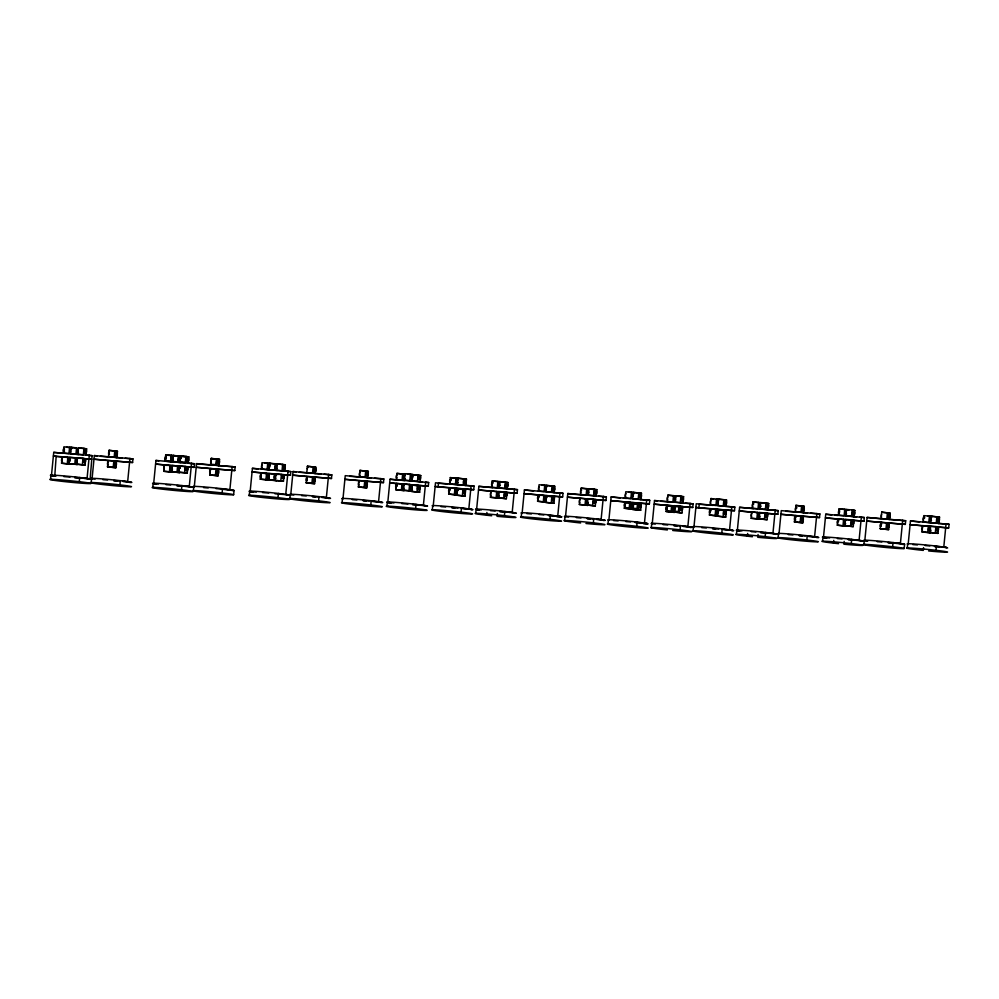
<?xml version="1.0" encoding="UTF-8"?>
<svg xmlns="http://www.w3.org/2000/svg" width="999" height="999" viewBox="0 0 999 999"><rect width="100%" height="100%" fill="white"/><g stroke="black" fill="none" stroke-linecap="round" stroke-linejoin="round"><path stroke-width="1.5" d="M54.758 476.136L56.156 456.481L53.372 456.019L91.771 459.29L90.147 478.921L91.234 479.208M50.512 479.358L51.049 475.162M53.859 476.011L51.449 475.611L53.734 452.372L92.12 455.644L91.771 459.29L85.577 458.803M61.563 463.211L69.93 464.135L61.563 463.211L62.175 456.893L70.542 457.817M67.245 463.673L67.87 457.355M69.593 447.265L68.968 453.583L63.274 453.121L63.899 446.803L72.265 447.727L66.571 447.265M69.106 463.648L69.73 457.33L75.412 457.792L74.8 464.11L77.472 464.572L69.106 463.648L74.8 464.11M75.936 454.133L76.561 447.814L70.867 447.352L70.242 453.671L78.609 454.595M76.673 464.16L77.298 457.829L82.992 458.291L85.664 458.766L85.04 465.084L76.673 464.16L85.04 465.084M78.272 447.927L77.647 454.258L83.342 454.72L83.966 448.401L78.272 447.927L86.638 448.863L86.014 455.182M79.283 481.705L79.695 477.485A20.592 0.724 5.6 0 0 52.335 475.149L50.362 475.324L53.659 475.961M82.368 464.622L82.992 458.291M83.991 478.434L90.147 478.921L87.063 478.421L89.336 455.194M91.134 482.542L91.671 478.346M95.167 479.033L92.07 478.796L94.343 455.556L132.942 458.866L132.58 462.512L113.998 461.038M107.517 466.833L108.142 460.514L113.836 460.976L116.508 461.438L115.896 467.757L107.517 466.833L115.896 467.757M109.091 450.362L108.479 456.68L116.846 457.604L117.47 451.286L109.091 450.362L117.47 451.286M113.212 467.295L113.836 460.976M114.173 457.142L114.785 450.824M119.905 484.89L120.317 480.669A20.592 0.724 5.6 0 0 92.957 478.334L90.984 478.509L92.07 478.796M129.87 482.567L131.856 482.392L127.672 481.605L129.957 458.379M152.722 487.412L153.259 483.216M156.069 484.078L153.659 483.666L155.944 460.439L194.53 463.736L194.168 467.382L179.508 465.896L178.883 472.215L187.25 473.139L187.874 466.82M172.377 469.667L172.14 472.202L163.761 471.278L164.385 464.947L172.752 465.884M172.14 472.202L169.455 471.74L170.08 465.422M171.141 455.556L170.579 461.251L165.422 460.826L165.984 455.144L178.421 456.168L177.859 461.863L172.702 461.438L173.264 455.756M170.792 461.613L171.416 455.294L165.722 454.832L165.097 461.151L173.464 462.075M171.316 471.703L179.683 472.639L171.316 471.703L171.928 465.384L180.295 466.308M181.443 456.331L173.077 455.407L172.452 461.725L180.819 462.662M176.998 472.165L177.622 465.846M178.147 462.187L178.759 455.869M180.482 455.994L179.857 462.312L185.552 462.774L186.164 456.456L180.482 455.994L188.848 456.918L188.224 463.236M181.493 489.76L181.905 485.551A20.592 0.724 5.6 0 0 154.545 483.204L152.572 483.379L155.856 484.028M187.25 473.139L184.578 472.677L185.19 466.358M193.444 487.275L189.273 486.488L191.546 463.249M193.344 490.596L193.868 486.401M214.66 468.981L234.79 470.566L235.152 466.92L196.553 463.623L194.281 486.85L193.182 486.563L195.167 486.388A20.592 0.724 5.6 0 1 222.527 488.736L234.066 490.459L233.641 494.667M211.164 458.391L210.539 464.71L218.918 465.646L219.53 459.315L211.164 458.391L213.836 458.853M209.728 474.9L210.352 468.568L216.046 469.031L218.719 469.505L218.094 475.824L209.728 474.9L218.094 475.824M216.533 459.115L215.984 464.685L210.826 464.273L211.376 458.691L219.53 459.315M215.422 475.362L216.046 469.031M216.234 465.172L216.858 458.853M222.115 492.944L222.527 488.736M223.739 489.435L232.967 490.172L229.882 489.672L232.168 466.433M249.213 495.317L249.75 491.108M252.56 491.97L250.15 491.558L252.422 468.331L290.821 471.603L290.459 475.249L282.717 474.637M268.868 477.572L268.619 480.094L260.252 479.17L260.876 472.852L269.243 473.776M268.619 480.094L265.946 479.632L266.558 473.314M267.12 469.493L267.744 463.174L262.013 462.699L261.388 469.018L269.78 469.955M274.625 470.092L275.249 463.761L269.555 463.299L268.943 469.617L277.31 470.554M276.586 480.769L268.219 479.845L268.843 473.526L277.21 474.45L274.363 474.225M283.454 481.268L275.087 480.332L275.712 474.013L281.406 474.475L284.078 474.95L283.454 481.268L273.913 480.307L274.538 473.988M276.96 463.886L276.348 470.204L284.715 471.128L285.339 464.81L276.96 463.886L285.339 464.81M277.984 497.652L278.396 493.444A20.592 0.724 5.6 0 0 251.036 491.096L249.051 491.271L253.446 492.095M280.781 480.806L281.406 474.475M282.03 470.666L282.655 464.348M288.037 471.141L285.751 494.38L289.935 495.167M289.822 498.501L290.359 494.293M293.856 494.992L290.759 494.742L293.044 471.516L331.83 474.85L331.481 478.496L312.899 477.023M307.417 466.271L306.805 472.589L315.197 473.514L315.809 467.195L307.417 466.271L315.809 467.195M306.218 482.792L306.83 476.461L312.525 476.935L315.209 477.397L314.585 483.716L306.218 482.792L314.585 483.716M312.537 473.051L313.149 466.733M311.913 483.254L312.525 476.935M318.594 500.836L319.006 496.628A20.592 0.724 5.6 0 0 291.646 494.28L289.673 494.455L290.759 494.742M328.571 498.526L330.544 498.351L326.373 497.564L328.646 474.325M342.033 502.634L342.557 498.439M359.965 470.442L359.34 476.76L367.732 477.684L368.356 471.366L359.965 470.442L368.356 471.366M358.416 486.925L359.041 480.606L364.722 481.068L367.407 481.543L366.783 487.862L358.416 486.925L366.783 487.862M364.111 487.4L364.722 481.068M365.072 477.222L365.696 470.904M370.791 504.982L371.203 500.774A20.592 0.724 5.6 0 0 343.856 498.426L341.87 498.601L342.969 498.888L345.242 475.661L383.828 478.958L383.479 482.604L363.349 481.019M380.769 502.672L382.742 502.497L378.571 501.71L380.844 478.471M386.85 506.206L387.387 502.01M426.885 506.231L427.572 506.068L416.034 504.333A20.592 0.724 5.6 0 0 388.673 501.998L386.7 502.172L391.096 502.984L387.787 502.46L390.06 479.22L428.658 482.529L428.296 486.176L411.263 484.827M396.928 473.389L405.319 474.313L396.928 473.389L396.316 479.707L404.707 480.631L404.957 478.109M395.704 489.685L404.083 490.609L395.704 489.685L396.328 483.366L404.695 484.29L401.848 484.053M402.048 480.169L402.659 473.851M401.398 490.147L402.023 483.828M411.913 488.636L411.663 491.158L403.296 490.234L403.921 483.916L412.287 484.84M409.815 480.469L410.439 474.15L404.745 473.688L404.12 480.007L412.487 480.931M411.663 491.158L408.991 490.696L409.602 484.378M411.276 491.358L411.9 485.027L417.594 485.502L420.267 485.964L419.655 492.282L411.276 491.358L419.655 492.282M418.082 475.087L420.766 475.549L420.142 481.868L417.47 481.406L418.082 475.087L407.417 474.15M416.97 491.82L417.594 485.502M415.621 508.553L416.034 504.333M420.329 505.294L426.473 505.769L423.389 505.282L425.674 482.042M432.28 509.765L432.817 505.569M471.029 509.802L473.002 509.627L461.463 507.904A20.592 0.724 5.6 0 0 434.103 505.556L432.13 505.731L433.216 506.018L435.502 482.792L474.088 486.088L473.738 489.735L438.124 486.925L438.486 483.279L447.777 484.016M448.676 494.068L457.043 494.992L448.676 494.068L449.3 487.737L457.667 488.673L457.417 491.196M454.408 478.184L458.703 478.533L450.312 477.597L449.7 483.916L458.091 484.852M454.37 494.53L454.982 488.199M455.432 484.39L456.043 478.071M458.091 478.234L457.467 484.552L465.859 485.477L466.483 479.158L458.091 478.234L466.483 479.158M456.655 495.179L457.28 488.861L462.974 489.323L465.646 489.785L465.022 496.103L456.655 495.179L465.022 496.103M463.199 485.014L463.823 478.696M462.35 495.641L462.974 489.323M461.051 512.112L461.463 507.904M462.687 508.603L471.915 509.34L468.831 508.841L471.103 485.601M475.661 513.311L476.186 509.115M479.008 509.977L476.598 509.565L478.871 486.338L517.47 489.635L517.107 493.281L506.268 492.432M491.708 515.771L486.625 515.222L486.9 512.487M499.038 495.691L498.788 498.214L490.422 497.29L491.046 490.971L499.413 491.895M492.182 480.994L491.57 487.312L497.252 487.774L497.877 481.456L492.182 480.994L500.549 481.918L497.877 481.456M498.788 498.214L496.116 497.752L496.74 491.433M498.002 497.802L498.613 491.483L504.308 491.945L506.98 492.407L506.368 498.726L498.002 497.802L506.368 498.726M499.587 481.58L498.976 487.899L507.342 488.823L507.967 482.505L499.587 481.58L502.272 482.042M497.327 513.498L497.052 516.308A20.592 0.724 5.6 0 0 513.986 517.557L515.659 517.544A20.592 0.724 5.6 0 0 501.948 515.384A20.592 0.724 5.6 0 0 477.072 513.311L475.399 513.336A20.592 0.724 5.6 0 0 486.625 515.222M503.683 498.264L504.308 491.945M504.657 488.361L505.282 482.042M504.433 515.659L504.845 511.451A20.592 0.724 5.6 0 0 477.485 509.103L475.499 509.278L478.796 509.915M514.398 513.349L516.371 513.174L512.2 512.387L514.485 489.148M521.191 516.958L521.728 512.762M545.616 495.579L562.637 496.928L562.999 493.281L524.413 489.972L522.127 513.211L521.041 512.924L523.014 512.749A20.592 0.724 5.6 0 1 550.374 515.084L561.913 516.82L559.939 516.982A20.592 0.724 5.6 0 1 557.005 516.858M537.587 501.248L545.953 502.172L537.587 501.248L538.199 494.93L546.578 495.854L546.328 498.389M544.742 485.214L544.13 491.533L538.436 491.071L539.06 484.752L554.745 486.263L554.12 492.582L545.754 491.645L546.378 485.327L554.745 486.263M543.281 501.71L543.893 495.392M545.566 502.372L546.191 496.041L551.873 496.515L554.557 496.978L553.933 503.296L545.566 502.372L553.933 503.296M551.448 492.12L552.072 485.789M551.261 502.834L551.873 496.515M549.962 519.305L550.374 515.084M548.513 515.559L560.826 516.52L557.742 516.021L560.014 492.794M564.572 520.504L565.097 516.308M568.593 516.995L565.509 516.758L567.782 493.518L606.368 496.828L606.018 500.474L595.179 499.612M587.949 502.884L587.699 505.407L579.333 504.483L579.957 498.164L588.324 499.088M581.093 488.186L580.469 494.505L586.163 494.967L586.788 488.648L581.093 488.186L588.036 488.998M587.699 505.407L585.027 504.945L585.651 498.626M586.9 504.994L587.524 498.663L593.219 499.138L595.891 499.6L595.279 505.919L586.9 504.994L595.279 505.919M592.594 505.457L593.219 499.138M593.568 495.554L594.193 489.235L588.498 488.761L587.887 495.092L596.253 496.016L596.865 489.697L594.193 489.235M593.331 522.852L593.743 518.631A20.592 0.724 5.6 0 0 566.396 516.296L564.41 516.458L565.509 516.758M603.309 520.529L605.282 520.354L601.111 519.567L603.384 496.341M607.929 523.951L608.466 519.755M608.866 520.204L611.138 496.965L649.737 500.274L649.375 503.921L632.342 502.572M624.313 508.241L632.692 509.178L624.313 508.241L624.937 501.923L633.304 502.847M631.48 492.207L630.856 498.526L625.174 498.064L625.786 491.745L641.483 493.256L640.859 499.575L632.492 498.651L633.116 492.32L641.483 493.256M630.007 508.703L630.631 502.385M632.305 509.365L632.916 503.046L638.611 503.508L641.296 503.971L640.671 510.289L632.305 509.365L640.671 510.289M638.186 499.113L638.798 492.794M637.999 509.827L638.611 503.508M636.7 526.298L637.112 522.077A20.592 0.724 5.6 0 0 609.752 519.742L607.779 519.917M648.076 523.988L644.467 523.026L646.753 499.787M651.298 527.497L651.835 523.301M655.332 524L652.235 523.751L654.52 500.511L693.106 503.821L692.757 507.467L681.917 506.605M666.071 511.476L674.437 512.4L666.071 511.476L666.695 505.157L675.062 506.081M667.832 495.179L667.207 501.498L672.901 501.96L673.526 495.641L667.832 495.179L674.775 495.991M671.765 511.938L672.377 505.619M673.638 511.988L674.263 505.669L679.957 506.131L682.629 506.593L682.005 512.912L673.638 511.988L682.005 512.912M679.332 512.45L679.957 506.131M680.307 502.547L680.931 496.228L675.237 495.766L674.612 502.085L682.979 503.009L683.603 496.69L680.931 496.228M680.069 529.845L680.481 525.624A20.592 0.724 5.6 0 0 653.121 523.289L651.148 523.464L652.235 523.751M690.047 527.522L692.02 527.36L687.849 526.56L690.122 503.334M693.019 530.756L693.556 526.548M731.768 530.781L733.741 530.606L722.202 528.883A20.592 0.724 5.6 0 0 694.842 526.535L692.869 526.71L693.955 527.01L696.241 503.771L734.827 507.08L734.477 510.726L698.863 507.904L699.225 504.258L713.161 505.357M709.415 515.047L717.781 515.971L709.415 515.047L710.039 508.728L718.406 509.652L718.156 512.175M712.936 505.332L710.264 504.87L710.888 498.551L719.255 499.475L716.408 499.238M716.57 499.013L715.958 505.332L710.264 504.87M715.109 515.509L715.721 509.19M718.206 499.125L717.582 505.444L725.961 506.368L726.573 500.049L718.206 499.125L726.573 500.049M717.394 516.158L718.019 509.84L723.713 510.302L726.385 510.764L725.761 517.095L717.394 516.158L725.761 517.095M723.276 505.906L723.9 499.587M723.089 516.62L723.713 510.302M721.79 533.091L722.202 528.883M723.426 529.595L732.654 530.319L729.57 529.82L731.842 506.593M736.4 534.303L736.925 530.094M739.747 530.956L737.337 530.556L739.61 507.317L778.209 510.626L777.846 514.26L767.007 513.411M752.447 536.75L747.364 536.201L747.639 533.466M759.777 516.67L759.527 519.205L751.161 518.269L751.785 511.95L760.152 512.887M752.921 501.973L752.309 508.304L757.991 508.766L758.616 502.447L752.921 501.973L761.288 502.909M759.527 519.205L756.855 518.743L757.479 512.412M758.74 518.781L759.352 512.462L765.047 512.924L767.719 513.386L767.107 519.717L758.74 518.781L767.107 519.717M758.066 534.477L757.791 537.287A20.592 0.724 5.6 0 0 774.725 538.548L776.398 538.523A20.592 0.724 5.6 0 0 762.687 536.363A20.592 0.724 5.6 0 0 737.811 534.303L736.138 534.315A20.592 0.724 5.6 0 0 747.364 536.201M764.422 519.243L765.047 512.924M765.396 509.353L766.021 503.021L760.326 502.559L759.715 508.878L768.081 509.815L768.706 503.496L766.021 503.021M765.172 536.638L765.584 532.43A20.592 0.724 5.6 0 0 738.224 530.082L736.238 530.257L739.535 530.906M775.137 534.328L777.11 534.153L772.939 533.366L775.224 510.127M778.059 537.624L778.596 533.416M795.916 505.407L795.304 511.738L803.671 512.662L804.282 506.343L795.916 505.407L804.282 506.343M794.442 521.915L795.067 515.584L800.761 516.058L803.433 516.52L802.821 522.839L794.442 521.915L802.821 522.839M800.137 522.377L800.761 516.058M800.986 512.2L801.61 505.881M806.83 539.959L807.242 535.751A20.592 0.724 5.6 0 0 779.882 533.404L777.909 533.578L778.995 533.866L781.268 510.639L819.867 513.936L819.505 517.582L799.375 515.996M816.795 537.649L818.78 537.474L814.597 536.688L816.882 513.449M822.527 541.208L823.064 537.012M862.562 541.233L863.248 541.071L851.71 539.348A20.592 0.724 5.6 0 0 824.35 537L822.377 537.175L826.772 537.999L823.463 537.462L825.748 514.235L864.335 517.532L863.973 521.178L850.049 520.079M838.573 543.668L833.503 543.119L833.765 540.384M837.299 525.187L845.666 526.123L837.299 525.187L837.911 518.868L846.29 519.792M839.06 508.891L838.436 515.209L844.13 515.684L844.742 509.353L839.06 508.891L847.427 509.827M842.994 525.649L843.606 519.33M844.867 525.699L845.491 519.38L851.173 519.842L853.858 520.304L853.233 526.623L844.867 525.699L853.233 526.623M844.192 541.396L843.918 544.205A20.592 0.724 5.6 0 0 860.851 545.454L862.537 545.442A20.592 0.724 5.6 0 0 848.813 543.281A20.592 0.724 5.6 0 0 823.938 541.221L822.264 541.233A20.592 0.724 5.6 0 0 833.503 543.119M850.561 526.161L851.173 519.842M851.535 516.258L852.159 509.94L846.465 509.478L845.841 515.796L854.207 516.72L854.832 510.402L852.159 509.94M851.298 543.556L851.71 539.348M856.006 540.297L862.162 540.784L859.078 540.284L861.35 517.045M863.873 544.418L864.41 540.209M886.737 522.914L905.319 524.375L905.681 520.729L867.082 517.432L864.809 540.659L867.007 541.021M881.73 512.2L881.118 518.531L889.485 519.455L890.097 513.136L881.73 512.2L890.097 513.136M880.256 528.708L880.881 522.377L886.575 522.852L889.247 523.314L888.635 529.632L880.256 528.708L888.635 529.632M886.8 518.993L887.424 512.674M885.951 529.17L886.575 522.852M892.644 546.753L893.056 542.544A20.592 0.724 5.6 0 0 865.696 540.197L863.723 540.372L867.906 540.909M904.182 548.476L904.595 544.268L900.411 543.481L902.696 520.242M907.242 547.952L907.779 543.756M908.178 544.205L910.464 520.979L949.05 524.275L948.688 527.922L937.861 527.072M930.631 530.332L930.381 532.867L922.015 531.93L922.626 525.611L931.006 526.535M923.563 547.602L923.288 550.412L918.218 549.862A20.592 0.724 5.6 0 1 906.98 547.976L908.653 547.964A20.592 0.724 5.6 0 1 933.528 550.024A20.592 0.724 5.6 0 1 947.252 552.185L945.578 552.197A20.592 0.724 5.6 0 1 928.633 550.948M930.381 532.867L927.709 532.392L928.321 526.073M928.845 522.427L929.47 516.096L923.775 515.634L923.151 521.953L931.518 522.889M929.582 532.442L930.206 526.123L935.901 526.585L938.573 527.047L937.949 533.366L929.582 532.442L937.949 533.366M931.18 516.221L930.556 522.539L938.923 523.464L939.547 517.145L931.18 516.221L939.547 517.145M935.276 532.904L935.901 526.585M936.25 523.001L936.875 516.683M936.013 550.299L936.425 546.091A20.592 0.724 5.6 0 0 909.065 543.743L907.092 543.918M947.664 547.976L943.793 547.027L946.065 523.788M234.066 490.459L232.08 490.634M904.595 544.268L902.609 544.443M62.712 453.321L53.734 452.372M87.475 455.282L92.12 455.644M100.424 456.293L109.715 457.03M115.909 457.517L122.103 458.004M125.2 458.254L132.942 458.866M188.336 463.249L194.53 463.736M201.086 464.235L211.925 465.084M218.119 465.584L235.152 466.92M258.304 469.031L252.422 468.331M286.176 471.228L290.821 471.603M299.325 472.277L307.068 472.889M314.797 473.501L320.991 473.988M324.088 474.238L331.83 474.85M349.775 476.273L359.066 477.01M366.808 477.622L371.453 477.984M374.538 478.234L383.828 478.958M396.141 479.957L390.06 479.22M419.368 481.793L422.465 482.042M425.562 482.292L428.658 482.529M464.797 485.364L474.088 486.088M492.694 487.674L478.871 486.338M506.63 488.786L517.47 489.635M533.591 490.959L524.413 489.972M553.708 492.544L562.999 493.281M572.315 494.13L581.605 494.867M598.626 496.216L606.368 496.828M620.317 497.952L611.138 496.965M623.413 498.189L626.51 498.439M640.446 499.537L649.737 500.274M725.536 506.343L734.827 507.08M660.601 501.248L668.331 501.86M685.364 503.209L693.106 503.821M753.433 508.666L739.61 507.317M767.369 509.765L778.209 510.626M785.801 511.251L795.092 511.988M802.834 512.599L807.479 512.962M810.576 513.211L819.867 513.936M831.817 514.972L825.748 514.235M834.914 515.209L838.011 515.459M853.496 516.683L856.593 516.92M859.689 517.17L864.335 517.532M880.906 518.781L867.082 517.432M888.648 519.393L905.681 520.729M919.629 521.953L910.464 520.979M938.211 523.426L949.05 524.275M56.156 456.481L66.995 457.33M107.817 460.551L93.993 459.203L132.58 462.512M167.857 465.309L155.582 464.085L194.168 467.382M211.563 468.731L196.204 467.27L234.79 470.566M265.684 473.289L252.073 471.978L290.459 475.249M274.975 474.026L278.072 474.263M306.705 476.535L292.682 475.162L331.481 478.496M358.703 480.644L344.88 479.308L383.479 482.604M397.34 483.728L389.71 482.867L428.296 486.176M492.332 491.321L478.509 489.985L517.107 493.281M542.519 495.329L524.05 493.618L562.637 496.928M579.695 498.389L567.42 497.165L606.018 500.474M629.258 502.335L610.789 500.611L649.375 503.921M666.433 505.382L654.158 504.158L692.757 507.467M753.071 512.312L739.248 510.964L777.846 514.26M796.278 515.746L780.918 514.285L819.505 517.582M839.21 519.218L825.386 517.882L863.973 521.178M882.092 522.539L866.732 521.078L905.319 524.375M923.925 525.961L910.101 524.625L948.688 527.922M51.449 475.611L56.094 475.974M63.836 476.585L70.03 477.085M74.675 477.447L87.063 478.421M102.909 479.645L107.555 480.019M113.749 480.507L119.942 480.994M123.039 481.243L127.672 481.605M153.659 483.666L158.304 484.04M166.046 484.652L170.692 485.014M176.885 485.502L189.273 486.488M203.571 487.587L208.217 487.962M215.946 488.573L229.882 489.672M74.763 477.709L79.371 478.071M113.836 480.769L116.92 481.019M123.064 481.506L130.757 482.105L120.317 480.669M176.96 485.776L180.045 486.014M184.665 486.376L192.357 486.988L181.905 485.551M301.598 495.604L306.243 495.966M312.437 496.466L318.631 496.953M321.728 497.19L326.373 497.564M440.959 506.63L445.604 507.005M451.798 507.492L457.992 507.979M462.637 508.354L468.831 508.841M250.15 491.558L256.343 492.057M262.537 492.544L268.731 493.031M274.987 493.781L288.836 494.88L278.396 493.444M312.525 496.728L315.609 496.965M321.765 497.452L329.458 498.064L319.006 496.628M352.247 499.625L356.893 499.999M363.087 500.487L369.28 500.974M372.377 501.223L378.571 501.71M387.787 502.46L393.981 502.947M401.723 503.558L407.917 504.045M412.562 504.42L423.389 505.282M476.598 509.565L481.243 509.94M490.521 510.664L495.167 511.038M499.812 511.401L512.2 512.387M526.773 513.573L531.418 513.948M539.16 514.56L543.806 514.922M548.451 515.297L557.742 516.021M363.186 500.749L366.271 500.998M372.427 501.473L381.655 502.21L371.203 500.774M412.637 504.682L417.245 505.044M451.91 507.767L454.995 508.004M499.9 511.675L504.52 512.037M509.128 512.4L515.284 512.887L504.845 511.451M576.336 517.607L580.981 517.981M587.175 518.469L593.369 518.956M596.465 519.205L601.111 519.567M613.511 520.566L618.156 520.941M625.898 521.553L630.544 521.915M635.189 522.29L644.467 523.026M663.074 524.612L667.719 524.975M673.913 525.462L680.107 525.949M683.204 526.198L687.849 526.56M701.698 527.622L706.343 527.984M712.537 528.471L718.731 528.971M723.376 529.333L729.57 529.82M587.275 518.731L590.347 518.981M596.503 519.468L604.195 520.067L593.743 518.631M635.252 522.552L641.408 523.039M644.48 523.276L647.552 523.513L637.112 522.077M737.337 530.556L741.982 530.919M751.26 531.655L755.906 532.017M760.551 532.392L772.939 533.366M788.286 534.602L792.931 534.977M799.125 535.464L805.306 535.951M808.403 536.201L814.597 536.688M823.463 537.462L829.657 537.962M837.399 538.573L842.045 538.936M848.238 539.423L859.078 540.284M877.197 541.645L881.842 542.007M888.036 542.494L900.411 543.481M912.824 544.58L917.469 544.942M925.211 545.554L929.857 545.929M934.502 546.291L943.793 547.027M674 525.736L677.085 525.973M683.241 526.461L690.933 527.06L680.481 525.624M712.649 528.746L715.734 528.983M760.639 532.654L765.259 533.016M769.867 533.379L776.023 533.866L765.584 532.43M799.225 535.726L802.297 535.976M808.453 536.463L817.681 537.187L807.242 535.751M848.313 539.685L851.385 539.935M888.111 542.769L891.195 543.006M895.803 543.369L903.496 543.98L893.056 542.544M934.564 546.553L939.185 546.915M942.257 547.165L946.877 547.527L936.425 546.091M927.871 516.221L932.142 516.57L929.47 516.096M764.435 503.146L768.706 503.496M851.985 510.177L854.832 510.402M503.696 482.155L507.967 482.505M541.733 485.214L547.427 485.676M591.183 489.235L596.865 489.697M628.471 492.207L634.153 492.669M677.909 496.228L683.603 496.69M416.496 475.199L420.766 475.549M264.673 463.161L270.404 463.636L267.744 463.174M275.087 463.998L269.555 463.299M76.386 448.039L70.867 447.352M417.47 481.406L411.775 480.944L412.4 474.625L415.072 475.087M886.4 523.076L889.247 523.314M712.712 509.19L715.559 509.415M799.163 516.171L803.433 516.52M451.973 488.211L456.243 488.548M215.871 469.268L218.719 469.505M312.362 477.16L315.209 477.397M363.137 481.193L367.407 481.543M417.42 485.726L411.9 485.027M641.296 503.971L632.916 503.046M726.385 510.764L718.019 509.84M113.661 461.213L116.508 461.438M263.549 473.314L266.396 473.538M465.646 489.785L457.28 488.861M554.557 496.978L546.191 496.041M922.015 531.93L927.709 532.392M751.161 518.269L756.855 518.743M403.296 490.234L408.991 490.696M490.422 497.29L496.116 497.752M579.333 504.483L585.027 504.945M178.883 472.215L184.578 472.677M163.761 471.278L169.455 471.74M260.252 479.17L265.946 479.632M268.219 479.845L273.913 480.307M667.357 529.957L662.275 529.395A20.592 0.724 5.6 0 1 651.036 527.509L652.709 527.497A20.592 0.724 5.6 0 1 677.584 529.557A20.592 0.724 5.6 0 1 691.308 531.73L689.635 531.743A20.592 0.724 5.6 0 1 672.689 530.494M580.619 522.964L575.536 522.402A20.592 0.724 5.6 0 1 564.298 520.516L565.971 520.504A20.592 0.724 5.6 0 1 590.846 522.564A20.592 0.724 5.6 0 1 604.57 524.737L602.897 524.75A20.592 0.724 5.6 0 1 585.963 523.501M79.695 477.485L90.147 478.921M734.477 510.726L695.878 507.417L698.863 507.904M654.52 500.511L657.504 501.011M567.782 493.518L570.766 494.006M473.738 489.735L435.139 486.438L438.124 486.925M293.044 471.516L296.228 472.04M196.553 463.623L199.538 464.11M155.944 460.439L158.916 460.926M94.343 455.556L97.328 456.043M844.742 509.353L849.138 509.94M758.616 502.447L763.011 503.021M710.888 498.551L713.561 499.013M673.526 495.641L676.198 496.103M586.788 488.648L589.46 489.11M624.937 501.923L627.622 502.385M450.312 477.597L452.972 478.059M538.199 494.93L540.884 495.392M410.439 474.15L413.111 474.612M186.164 456.456L188.848 456.918M173.077 455.407L175.749 455.869M171.416 455.294L174.088 455.756M275.712 474.013L278.384 474.475M83.966 448.401L86.638 448.863M164.385 464.947L167.058 465.422M724.525 513.723L724.612 514.135A1.586 0.674 -85.3 0 0 725.486 514.423A1.586 0.674 -85.3 0 0 725.848 512.412L725.774 512.062A1.586 0.674 -85.3 0 0 724.912 511.775A1.586 0.674 -85.3 0 0 724.537 513.786M640.746 505.544L640.759 505.606A1.586 0.674 -85.3 0 1 640.384 507.629A1.586 0.674 -85.3 0 1 639.522 507.342L639.422 506.918M554.008 498.538L554.02 498.613A1.586 0.674 -85.3 0 1 553.646 500.636A1.586 0.674 -85.3 0 1 552.784 500.337L552.709 499.999A1.586 0.674 -85.3 0 1 553.084 497.977A1.586 0.674 -85.3 0 1 553.946 498.276L553.946 498.276M465.097 491.358L465.109 491.433A1.586 0.674 -85.3 0 1 464.747 493.444A1.586 0.674 -85.3 0 1 463.873 493.156L463.798 492.807A1.586 0.674 -85.3 0 1 464.173 490.796A1.586 0.674 -85.3 0 1 465.034 491.083L465.034 491.083M419.717 487.537L419.742 487.599A1.586 0.674 -85.3 0 1 419.368 489.622A1.586 0.674 -85.3 0 1 418.494 489.323L418.406 488.911M640.684 505.269L640.684 505.269A1.586 0.674 -85.3 0 0 639.822 504.982A1.586 0.674 -85.3 0 0 639.447 506.993M419.667 487.262L419.667 487.262A1.586 0.674 -85.3 0 0 418.793 486.975A1.586 0.674 -85.3 0 0 418.419 488.986M171.516 469.205A1.586 0.674 -85.3 0 1 170.554 469.617A1.586 0.674 -85.3 0 1 170.517 467.42A1.586 0.674 -85.3 0 1 171.491 466.995M172.29 466.895A1.586 0.674 -85.3 0 0 171.291 468.681A1.586 0.674 -85.3 0 0 172.34 469.592A1.586 0.674 -85.3 0 1 172.328 467.944M307.28 468.831A1.586 0.674 -85.3 0 1 308.104 467.37M85.477 452.06A1.586 0.674 -85.3 0 1 84.353 452.759A1.586 0.674 -85.3 0 1 84.615 450.174A1.586 0.674 -85.3 0 1 85.552 451.236M62.413 461.513A1.586 0.674 -85.3 0 1 61.526 460.389A1.586 0.674 -85.3 0 1 62.375 458.516M307.23 480.531A1.586 0.674 -85.3 0 1 306.181 479.632A1.586 0.674 -85.3 0 1 307.192 477.847M84.278 462.175A1.586 0.674 -85.3 0 1 83.329 462.013A1.586 0.674 -85.3 0 1 83.541 459.777A1.586 0.674 -85.3 0 1 84.49 459.94M84.578 461.101A1.586 0.674 -85.3 0 1 84.415 461.875M268.956 477.172A1.586 0.674 -85.3 0 1 267.994 477.597A1.586 0.674 -85.3 0 1 267.957 475.387A1.586 0.674 -85.3 0 1 268.931 474.975M164.273 469.73A1.586 0.674 -85.3 0 1 163.736 468.244A1.586 0.674 -85.3 0 1 164.398 466.595M269.255 477.934A1.586 0.674 -85.3 0 1 268.731 476.66A1.586 0.674 -85.3 0 1 269.218 474.937M307.168 480.107A1.586 0.674 -85.3 0 1 307.217 478.896M284.166 468.007A1.586 0.674 -85.3 0 1 283.017 468.618A1.586 0.674 -85.3 0 1 283.416 466.009A1.586 0.674 -85.3 0 1 284.228 467.607M282.967 478.134A1.586 0.674 -85.3 0 1 281.93 477.497A1.586 0.674 -85.3 0 1 282.705 475.349A1.586 0.674 -85.3 0 1 283.216 477.46M77.635 452.16A1.586 0.674 -85.3 0 1 76.786 451.423A1.586 0.674 -85.3 0 1 77.235 449.313A1.586 0.674 -85.3 0 1 78.097 450.049M78.421 452.372A1.586 0.674 -85.3 0 1 77.71 451.111A1.586 0.674 -85.3 0 1 78.372 449.25M76.561 462.112A1.586 0.674 -85.3 0 1 75.699 461.376A1.586 0.674 -85.3 0 1 76.149 459.253A1.586 0.674 -85.3 0 1 77.01 459.99M77.335 462.312A1.586 0.674 -85.3 0 1 76.623 460.851A1.586 0.674 -85.3 0 1 77.46 459.178M180.007 459.99A1.586 0.674 -85.3 0 1 179.033 459.727A1.586 0.674 -85.3 0 1 179.395 457.43A1.586 0.674 -85.3 0 1 180.307 458.104M180.282 460.364A1.586 0.674 -85.3 0 1 180.17 457.817A1.586 0.674 -85.3 0 1 181.256 458.179M360.09 475.487A1.586 0.674 -85.3 0 1 359.39 474.026A1.586 0.674 -85.3 0 1 360.227 472.352M464.597 482.904A1.586 0.674 -85.3 0 1 463.623 482.629A1.586 0.674 -85.3 0 1 463.986 480.344A1.586 0.674 -85.3 0 1 464.897 481.019M458.029 482.717A1.586 0.674 -85.3 0 1 457.142 481.58A1.586 0.674 -85.3 0 1 457.979 479.707M505.432 496.053A1.586 0.674 -85.3 0 1 504.57 495.317A1.586 0.674 -85.3 0 1 505.032 493.206A1.586 0.674 -85.3 0 1 505.894 493.943M506.693 486.076A1.586 0.674 -85.3 0 1 505.681 486.413A1.586 0.674 -85.3 0 1 505.769 484.078A1.586 0.674 -85.3 0 1 506.768 484.14M498.951 492.907A1.586 0.674 -85.3 0 0 497.939 494.705A1.586 0.674 -85.3 0 0 499.001 495.604A1.586 0.674 -85.3 0 1 498.976 493.968M499.363 484.902A1.586 0.674 -85.3 0 1 498.389 485.826A1.586 0.674 -85.3 0 1 498.214 483.603A1.586 0.674 -85.3 0 1 499.225 483.066M500.074 485.664A1.586 0.674 -85.3 0 1 499.025 484.752A1.586 0.674 -85.3 0 1 500.037 482.967M498.289 494.855A1.586 0.674 -85.3 0 1 497.302 495.779A1.586 0.674 -85.3 0 1 497.14 493.556A1.586 0.674 -85.3 0 1 498.139 493.019M491.958 485.701A1.586 0.674 -85.3 0 1 491.72 483.491A1.586 0.674 -85.3 0 1 492.757 482.892M492.882 483.079A1.586 0.674 -85.3 0 1 493.044 482.854M366.283 484.927A1.586 0.674 -85.3 0 1 365.172 485.626A1.586 0.674 -85.3 0 1 365.422 483.041A1.586 0.674 -85.3 0 1 366.371 484.103M359.091 485.039A1.586 0.674 -85.3 0 1 358.379 483.578A1.586 0.674 -85.3 0 1 359.215 481.905M456.143 492.957A1.586 0.674 -85.3 0 1 455.282 492.22A1.586 0.674 -85.3 0 1 455.744 490.109A1.586 0.674 -85.3 0 1 456.593 490.846M457.092 493.044A1.586 0.674 -85.3 0 1 456.243 492.307A1.586 0.674 -85.3 0 1 456.693 490.184A1.586 0.674 -85.3 0 1 457.554 490.921M449.001 492.107A1.586 0.674 -85.3 0 1 448.888 489.56A1.586 0.674 -85.3 0 1 449.975 489.922M838.685 513.411A1.586 0.674 -85.3 0 1 838.648 511.213A1.586 0.674 -85.3 0 1 839.622 510.789M760.102 505.881A1.586 0.674 -85.3 0 1 759.128 506.805A1.586 0.674 -85.3 0 1 758.953 504.595A1.586 0.674 -85.3 0 1 759.964 504.058M767.432 507.055A1.586 0.674 -85.3 0 1 766.42 507.392A1.586 0.674 -85.3 0 1 766.508 505.057A1.586 0.674 -85.3 0 1 767.507 505.132M838.248 521.84A1.586 0.674 -85.3 0 1 838.71 520.529M760.813 506.643A1.586 0.674 -85.3 0 1 759.764 505.744A1.586 0.674 -85.3 0 1 760.776 503.946M760.751 506.206A1.586 0.674 -85.3 0 1 760.739 505.407M725.336 503.896A1.586 0.674 -85.3 0 1 724.362 503.621A1.586 0.674 -85.3 0 1 724.725 501.336A1.586 0.674 -85.3 0 1 725.636 501.998M837.637 523.364A1.586 0.674 -85.3 0 1 837.462 520.979A1.586 0.674 -85.3 0 1 838.536 520.841M845.703 523.738A1.586 0.674 -85.3 0 1 844.817 522.602A1.586 0.674 -85.3 0 1 845.654 520.729M853.558 513.973A1.586 0.674 -85.3 0 1 852.422 513.886A1.586 0.674 -85.3 0 1 853.096 511.5A1.586 0.674 -85.3 0 1 853.67 513.598M846.615 513.911A1.586 0.674 -85.3 0 1 845.903 512.45A1.586 0.674 -85.3 0 1 846.74 510.776M852.709 523.051A1.586 0.674 -85.3 0 1 851.635 523.838A1.586 0.674 -85.3 0 1 851.735 521.328A1.586 0.674 -85.3 0 1 852.759 521.84M839.46 512.862A1.586 0.674 -85.3 0 1 839.61 511.288M717.906 512.974A1.586 0.674 -85.3 0 1 718.743 511.088M846.128 513.174A1.586 0.674 -85.3 0 1 845.166 513.586A1.586 0.674 -85.3 0 1 845.129 511.388A1.586 0.674 -85.3 0 1 846.103 510.964M717.806 503.621A1.586 0.674 -85.3 0 1 716.945 502.072A1.586 0.674 -85.3 0 1 718.081 500.886M717.831 514.023A1.586 0.674 -85.3 0 1 716.982 513.286A1.586 0.674 -85.3 0 1 717.432 511.163A1.586 0.674 -85.3 0 1 718.293 511.9M716.882 513.948A1.586 0.674 -85.3 0 1 716.021 513.211A1.586 0.674 -85.3 0 1 716.483 511.088A1.586 0.674 -85.3 0 1 717.332 511.825M718.244 503.771A1.586 0.674 -85.3 0 1 717.919 501.948A1.586 0.674 -85.3 0 1 718.718 500.686M709.74 513.099A1.586 0.674 -85.3 0 1 709.627 510.539A1.586 0.674 -85.3 0 1 710.714 510.901M710.326 511.975A1.586 0.674 -85.3 0 1 710.813 510.252M752.697 506.68A1.586 0.674 -85.3 0 1 752.459 504.47A1.586 0.674 -85.3 0 1 753.496 503.871M753.621 504.058A1.586 0.674 -85.3 0 1 753.783 503.833M766.171 517.032A1.586 0.674 -85.3 0 1 765.309 516.296A1.586 0.674 -85.3 0 1 765.771 514.185A1.586 0.674 -85.3 0 1 766.633 514.922M751.673 516.533A1.586 0.674 -85.3 0 1 751.148 515.047A1.586 0.674 -85.3 0 1 751.797 513.399M759.69 513.898A1.586 0.674 -85.3 0 0 758.678 515.684A1.586 0.674 -85.3 0 0 759.74 516.595A1.586 0.674 -85.3 0 1 759.715 514.947M710.739 503.546A1.586 0.674 -85.3 0 1 710.389 502.135A1.586 0.674 -85.3 0 1 710.863 500.624M759.028 515.834A1.586 0.674 -85.3 0 1 758.041 516.758A1.586 0.674 -85.3 0 1 757.879 514.535A1.586 0.674 -85.3 0 1 758.878 513.998M845.054 523.114A1.586 0.674 -85.3 0 1 844.08 523.538A1.586 0.674 -85.3 0 1 844.043 521.341A1.586 0.674 -85.3 0 1 845.017 520.916M795.629 510.227A1.586 0.674 -85.3 0 1 795.666 507.867A1.586 0.674 -85.3 0 1 796.678 507.879M796.553 508.104A1.586 0.674 -85.3 0 1 796.69 507.792M802.322 519.905A1.586 0.674 -85.3 0 1 801.335 520.829A1.586 0.674 -85.3 0 1 801.173 518.606A1.586 0.674 -85.3 0 1 802.185 518.069M794.767 519.955A1.586 0.674 -85.3 0 1 794.592 517.569A1.586 0.674 -85.3 0 1 795.679 517.432M795.728 520.042A1.586 0.674 -85.3 0 1 795.691 517.345M803.146 509.952A1.586 0.674 -85.3 0 1 802.135 510.289A1.586 0.674 -85.3 0 1 802.234 507.954A1.586 0.674 -85.3 0 1 803.233 508.016M178.921 469.942A1.586 0.674 -85.3 0 1 177.947 469.667A1.586 0.674 -85.3 0 1 178.309 467.382A1.586 0.674 -85.3 0 1 179.221 468.056M179.358 470.404A1.586 0.674 -85.3 0 1 179.021 467.932A1.586 0.674 -85.3 0 1 180.17 468.131M211.226 463.474A1.586 0.674 -85.3 0 1 210.702 461.988A1.586 0.674 -85.3 0 1 211.363 460.339M210.227 473.026A1.586 0.674 -85.3 0 1 209.74 471.128A1.586 0.674 -85.3 0 1 210.702 469.955M269.206 467.32A1.586 0.674 -85.3 0 1 268.194 467.657A1.586 0.674 -85.3 0 1 268.294 465.322A1.586 0.674 -85.3 0 1 269.28 465.397M186.613 469.93A1.586 0.674 -85.3 0 1 185.602 470.267A1.586 0.674 -85.3 0 1 185.702 467.932A1.586 0.674 -85.3 0 1 186.701 468.007M187.675 460.114A1.586 0.674 -85.3 0 1 186.601 460.901A1.586 0.674 -85.3 0 1 186.713 458.391A1.586 0.674 -85.3 0 1 187.737 458.903M276.024 478.271A1.586 0.674 -85.3 0 1 275.324 476.81A1.586 0.674 -85.3 0 1 276.161 475.137M277.285 468.194A1.586 0.674 -85.3 0 1 276.398 467.057A1.586 0.674 -85.3 0 1 277.247 465.184M268.007 477.097A1.586 0.674 -85.3 0 1 267.033 477.51A1.586 0.674 -85.3 0 1 267.008 475.312A1.586 0.674 -85.3 0 1 267.969 474.887M275.249 478.059A1.586 0.674 -85.3 0 1 274.388 477.322A1.586 0.674 -85.3 0 1 274.85 475.212A1.586 0.674 -85.3 0 1 275.712 475.949M276.336 468.119A1.586 0.674 -85.3 0 1 275.474 467.382A1.586 0.674 -85.3 0 1 275.936 465.259A1.586 0.674 -85.3 0 1 276.785 465.996M314.785 471.128A1.586 0.674 -85.3 0 1 313.836 470.966A1.586 0.674 -85.3 0 1 314.048 468.731A1.586 0.674 -85.3 0 1 314.997 468.893M217.607 472.889A1.586 0.674 -85.3 0 1 216.621 473.813A1.586 0.674 -85.3 0 1 216.458 471.59A1.586 0.674 -85.3 0 1 217.47 471.053M269.193 467.819A1.586 0.674 -85.3 0 1 269.093 465.796A1.586 0.674 -85.3 0 1 269.98 465.01M165.335 459.428A1.586 0.674 -85.3 0 1 165.372 457.055A1.586 0.674 -85.3 0 1 166.383 457.08A1.586 0.674 -85.3 0 0 166.109 458.878M262.312 467.569A1.586 0.674 -85.3 0 1 261.601 466.308A1.586 0.674 -85.3 0 1 262.275 464.448M313.986 481.156A1.586 0.674 -85.3 0 1 313.012 481.568A1.586 0.674 -85.3 0 1 312.987 479.37A1.586 0.674 -85.3 0 1 313.948 478.946M411.888 488.986A1.586 0.674 -85.3 0 1 410.939 488.823A1.586 0.674 -85.3 0 1 411.151 486.588A1.586 0.674 -85.3 0 1 412.1 486.75A1.586 0.674 -85.3 0 0 412.15 489.36M418.606 489.035A1.586 0.674 -85.3 0 1 417.594 489.373A1.586 0.674 -85.3 0 1 417.694 487.037A1.586 0.674 -85.3 0 1 418.693 487.112M412.125 478.958A1.586 0.674 -85.3 0 1 411.85 476.935A1.586 0.674 -85.3 0 1 412.774 475.961M412.724 477.834A1.586 0.674 -85.3 0 1 413.037 476.336M412.1 477.909A1.586 0.674 -85.3 0 1 411.076 478.771A1.586 0.674 -85.3 0 1 411.039 476.386A1.586 0.674 -85.3 0 1 412.075 476.348M404.145 488.211A1.586 0.674 -85.3 0 1 403.259 487.087A1.586 0.674 -85.3 0 1 404.096 485.214M419.23 479.083A1.586 0.674 -85.3 0 1 418.244 478.808A1.586 0.674 -85.3 0 1 418.606 476.523A1.586 0.674 -85.3 0 1 419.518 477.197M403.359 487.912A1.586 0.674 -85.3 0 1 402.372 487.637A1.586 0.674 -85.3 0 1 402.734 485.352A1.586 0.674 -85.3 0 1 403.646 486.026M405.157 478.671A1.586 0.674 -85.3 0 1 404.27 477.534A1.586 0.674 -85.3 0 1 405.107 475.661M411.064 488.598A1.586 0.674 -85.3 0 1 410.015 488.848A1.586 0.674 -85.3 0 1 410.252 486.426A1.586 0.674 -85.3 0 1 411.226 487.025M587.737 503.021A1.586 0.674 -85.3 0 1 586.85 501.898A1.586 0.674 -85.3 0 1 587.699 500.012M587.912 502.709A1.586 0.674 -85.3 0 1 587.887 501.148M580.869 492.882A1.586 0.674 -85.3 0 1 580.631 490.671A1.586 0.674 -85.3 0 1 581.668 490.072M595.704 492.894A1.586 0.674 -85.3 0 1 594.717 493.818A1.586 0.674 -85.3 0 1 594.555 491.595A1.586 0.674 -85.3 0 1 595.566 491.058M588.823 493.069A1.586 0.674 -85.3 0 1 587.936 491.733A1.586 0.674 -85.3 0 1 588.948 490.147M594.505 503.009A1.586 0.674 -85.3 0 1 593.531 502.747A1.586 0.674 -85.3 0 1 593.881 500.449A1.586 0.674 -85.3 0 1 594.792 501.123M587.874 492.994A1.586 0.674 -85.3 0 1 587.012 492.257A1.586 0.674 -85.3 0 1 587.474 490.147A1.586 0.674 -85.3 0 1 588.324 490.884M579.845 502.747A1.586 0.674 -85.3 0 1 579.308 501.248A1.586 0.674 -85.3 0 1 579.969 499.6M588.923 492.42A1.586 0.674 -85.3 0 1 588.911 491.608M500.012 485.227A1.586 0.674 -85.3 0 1 499.999 484.415M490.934 495.554A1.586 0.674 -85.3 0 1 490.409 494.068A1.586 0.674 -85.3 0 1 491.058 492.42M396.041 487.987A1.586 0.674 -85.3 0 1 396.004 485.289A1.586 0.674 -85.3 0 1 397.053 486.188M397.103 477.947A1.586 0.674 -85.3 0 1 396.216 476.823A1.586 0.674 -85.3 0 1 397.053 474.937M396.715 486.038A1.586 0.674 -85.3 0 1 397.127 485.139M457.167 491.983A1.586 0.674 -85.3 0 1 458.004 490.109M450 482.567A1.586 0.674 -85.3 0 1 449.825 480.182A1.586 0.674 -85.3 0 1 450.911 480.032M450.611 481.031A1.586 0.674 -85.3 0 1 451.086 479.72M449.587 490.984A1.586 0.674 -85.3 0 1 450.074 489.26M457.38 482.105A1.586 0.674 -85.3 0 1 456.406 482.517A1.586 0.674 -85.3 0 1 456.368 480.319A1.586 0.674 -85.3 0 1 457.342 479.895M218.431 462.937A1.586 0.674 -85.3 0 1 217.42 463.274A1.586 0.674 -85.3 0 1 217.52 460.939A1.586 0.674 -85.3 0 1 218.506 461.001M261.276 477.247A1.586 0.674 -85.3 0 1 260.227 476.336A1.586 0.674 -85.3 0 1 261.238 474.55M69.318 461.138A1.586 0.674 -85.3 0 1 68.307 461.476A1.586 0.674 -85.3 0 1 68.394 459.14A1.586 0.674 -85.3 0 1 69.393 459.215M69.443 461.825A1.586 0.674 -85.3 0 1 69.206 459.615A1.586 0.674 -85.3 0 1 70.23 459.016M269.93 466.883A1.586 0.674 -85.3 0 1 270.254 465.384M173.376 460.039A1.586 0.674 -85.3 0 1 172.49 458.916A1.586 0.674 -85.3 0 1 173.327 457.03M181.056 458.054A1.586 0.674 -85.3 0 1 181.356 457.53M172.24 460.089A1.586 0.674 -85.3 0 1 171.541 458.416A1.586 0.674 -85.3 0 1 172.54 457.043M71.029 452.085A1.586 0.674 -85.3 0 1 70.704 450.262A1.586 0.674 -85.3 0 1 71.503 449.001M109.465 454.42A1.586 0.674 -85.3 0 1 108.579 453.296A1.586 0.674 -85.3 0 1 109.415 451.411M108.367 464.81A1.586 0.674 -85.3 0 1 107.48 463.686A1.586 0.674 -85.3 0 1 108.329 461.8M261.214 476.81A1.586 0.674 -85.3 0 1 261.263 475.599M179.97 468.007A1.586 0.674 -85.3 0 1 180.27 467.47M63.661 451.585A1.586 0.674 -85.3 0 1 63.424 449.375A1.586 0.674 -85.3 0 1 64.448 448.776M116.084 455.182A1.586 0.674 -85.3 0 1 115.135 455.02A1.586 0.674 -85.3 0 1 115.36 452.784A1.586 0.674 -85.3 0 1 116.309 452.947M116.384 453.296A1.586 0.674 -85.3 0 1 116.396 454.095M115.297 465.197A1.586 0.674 -85.3 0 1 114.148 465.122A1.586 0.674 -85.3 0 1 114.823 462.724A1.586 0.674 -85.3 0 1 115.397 464.822M64.473 451.473A1.586 0.674 -85.3 0 1 64.436 449.275M546.416 489.972A1.586 0.674 -85.3 0 1 546.091 488.149A1.586 0.674 -85.3 0 1 546.89 486.9M538.498 498.176A1.586 0.674 -85.3 0 1 538.985 496.453M553.508 490.097A1.586 0.674 -85.3 0 1 552.559 489.935A1.586 0.674 -85.3 0 1 552.784 487.699A1.586 0.674 -85.3 0 1 553.733 487.862M538.911 489.747A1.586 0.674 -85.3 0 1 538.548 488.349A1.586 0.674 -85.3 0 1 539.035 486.825M537.912 499.3A1.586 0.674 -85.3 0 1 537.799 496.753A1.586 0.674 -85.3 0 1 538.886 497.115M586.95 502.722A1.586 0.674 -85.3 0 1 585.901 501.81A1.586 0.674 -85.3 0 1 586.913 500.024M545.217 499.925A1.586 0.674 -85.3 0 1 544.243 499.65A1.586 0.674 -85.3 0 1 544.592 497.365A1.586 0.674 -85.3 0 1 545.504 498.039M546.003 500.224A1.586 0.674 -85.3 0 1 545.154 499.488A1.586 0.674 -85.3 0 1 545.604 497.377A1.586 0.674 -85.3 0 1 546.465 498.114M545.978 489.822A1.586 0.674 -85.3 0 1 545.117 488.286A1.586 0.674 -85.3 0 1 546.253 487.087M546.078 499.175A1.586 0.674 -85.3 0 1 546.915 497.302M646.665 523.988A20.592 0.724 5.6 0 1 643.743 523.851M674.887 499.95A1.586 0.674 -85.3 0 1 674.862 497.752A1.586 0.674 -85.3 0 1 675.824 497.327M667.769 499.962A1.586 0.674 -85.3 0 1 667.245 498.476A1.586 0.674 -85.3 0 1 667.906 496.828M640.247 497.09A1.586 0.674 -85.3 0 1 639.298 496.928A1.586 0.674 -85.3 0 1 639.522 494.692A1.586 0.674 -85.3 0 1 640.471 494.855M674.762 499.762A1.586 0.674 -85.3 0 1 673.788 499.488A1.586 0.674 -85.3 0 1 674.15 497.202A1.586 0.674 -85.3 0 1 675.062 497.877M674.3 510.152A1.586 0.674 -85.3 0 1 673.663 508.066A1.586 0.674 -85.3 0 1 674.862 507.554M632.904 506.993A1.586 0.674 -85.3 0 1 631.855 506.093A1.586 0.674 -85.3 0 1 632.866 504.295M675.848 500.024A1.586 0.674 -85.3 0 1 675.811 497.827M632.879 496.59A1.586 0.674 -85.3 0 1 631.967 496.528A1.586 0.674 -85.3 0 1 632.055 494.393A1.586 0.674 -85.3 0 1 632.991 494.08M632.891 496.503A1.586 0.674 -85.3 0 1 632.966 494.58A1.586 0.674 -85.3 0 1 633.791 493.968M639.635 507.042A1.586 0.674 -85.3 0 1 638.623 507.38A1.586 0.674 -85.3 0 1 638.711 505.044A1.586 0.674 -85.3 0 1 639.71 505.119M666.758 509.715A1.586 0.674 -85.3 0 1 666.046 508.254A1.586 0.674 -85.3 0 1 666.882 506.58M682.442 499.887A1.586 0.674 -85.3 0 1 681.455 500.811A1.586 0.674 -85.3 0 1 681.293 498.588A1.586 0.674 -85.3 0 1 682.305 498.051M681.243 510.014A1.586 0.674 -85.3 0 1 680.257 509.74A1.586 0.674 -85.3 0 1 680.619 507.455A1.586 0.674 -85.3 0 1 681.53 508.116M674.762 509.977A1.586 0.674 -85.3 0 1 674.862 507.467M625.824 496.828A1.586 0.674 -85.3 0 1 625.287 495.342A1.586 0.674 -85.3 0 1 625.948 493.693M624.812 506.381A1.586 0.674 -85.3 0 1 624.288 504.882A1.586 0.674 -85.3 0 1 624.937 503.234M632.842 506.568A1.586 0.674 -85.3 0 1 632.891 505.357M673.826 509.403A1.586 0.674 -85.3 0 1 672.777 509.652A1.586 0.674 -85.3 0 1 673.014 507.23A1.586 0.674 -85.3 0 1 673.975 507.817M631.955 506.918A1.586 0.674 -85.3 0 1 630.968 506.643A1.586 0.674 -85.3 0 1 631.331 504.358A1.586 0.674 -85.3 0 1 632.242 505.032M70.067 461.101A1.586 0.674 -85.3 0 1 70.355 459.203M70.417 452.06A1.586 0.674 -85.3 0 1 69.718 450.387A1.586 0.674 -85.3 0 1 70.717 449.013M404.495 478.059A1.586 0.674 -85.3 0 1 403.484 478.396A1.586 0.674 -85.3 0 1 403.584 476.061A1.586 0.674 -85.3 0 1 404.583 476.123M938.136 521.016A1.586 0.674 -85.3 0 1 937.162 520.754A1.586 0.674 -85.3 0 1 937.512 518.456A1.586 0.674 -85.3 0 1 938.436 519.13M880.581 526.748A1.586 0.674 -85.3 0 1 880.344 524.537A1.586 0.674 -85.3 0 1 881.38 523.951M881.205 526.023A1.586 0.674 -85.3 0 1 881.667 523.901M931.505 520.529A1.586 0.674 -85.3 0 1 930.618 519.193A1.586 0.674 -85.3 0 1 931.63 517.607M922.514 530.194A1.586 0.674 -85.3 0 1 921.99 528.708A1.586 0.674 -85.3 0 1 922.651 527.06M881.593 517.207A1.586 0.674 -85.3 0 1 881.555 514.51M923.551 520.342A1.586 0.674 -85.3 0 1 923.438 517.782A1.586 0.674 -85.3 0 1 924.525 518.156M924.325 518.031A1.586 0.674 -85.3 0 1 924.624 517.494M929.769 529.857A1.586 0.674 -85.3 0 1 928.758 530.194A1.586 0.674 -85.3 0 1 928.845 527.872A1.586 0.674 -85.3 0 1 929.844 527.934M930.581 530.244A1.586 0.674 -85.3 0 1 929.532 529.345A1.586 0.674 -85.3 0 1 930.544 527.547M937.424 529.795A1.586 0.674 -85.3 0 1 936.438 530.719A1.586 0.674 -85.3 0 1 936.275 528.496A1.586 0.674 -85.3 0 1 937.287 527.959M930.843 519.917A1.586 0.674 -85.3 0 1 929.832 520.254A1.586 0.674 -85.3 0 1 929.932 517.919A1.586 0.674 -85.3 0 1 930.931 517.981M930.593 530.157A1.586 0.674 -85.3 0 1 930.569 528.608M888.823 517.045A1.586 0.674 -85.3 0 1 887.874 516.883A1.586 0.674 -85.3 0 1 888.099 514.647A1.586 0.674 -85.3 0 1 889.048 514.81M888.024 527.072A1.586 0.674 -85.3 0 1 887.062 527.484A1.586 0.674 -85.3 0 1 887.025 525.287A1.586 0.674 -85.3 0 1 887.999 524.862M180.719 456.456L180.182 461.938L185.339 462.35L185.876 456.88L180.719 456.456M625.461 502.922L625.012 507.554L629.208 507.892L629.67 503.259L625.461 502.922M633.616 504.02L633.204 508.241L637.025 508.553L637.437 504.333L633.616 504.02M667.382 506.031L666.92 510.664L671.128 511.013L671.578 506.368L667.382 506.031M675.049 506.568L674.6 511.213L678.421 511.525L678.87 506.88L675.049 506.568M51.923 479.358L50.25 479.37A20.592 0.724 5.6 0 0 63.973 481.543A20.592 0.724 5.6 0 0 88.849 483.603L90.522 483.591A20.592 0.724 5.6 0 0 76.798 481.418A20.592 0.724 5.6 0 0 51.923 479.358M92.545 482.542L90.872 482.554A20.592 0.724 5.6 0 0 104.583 484.727A20.592 0.724 5.6 0 0 129.458 486.788L131.131 486.775A20.592 0.724 5.6 0 0 117.42 484.602A20.592 0.724 5.6 0 0 92.545 482.542M154.133 487.425L152.46 487.437A20.592 0.724 5.6 0 0 166.184 489.597A20.592 0.724 5.6 0 0 191.046 491.658L192.732 491.645A20.592 0.724 5.6 0 0 179.008 489.485A20.592 0.724 5.6 0 0 154.133 487.425M194.755 490.609L193.082 490.621A20.592 0.724 5.6 0 0 206.793 492.782A20.592 0.724 5.6 0 0 231.668 494.842L233.341 494.83A20.592 0.724 5.6 0 0 219.63 492.669A20.592 0.724 5.6 0 0 194.755 490.609M250.624 495.317L248.951 495.329A20.592 0.724 5.6 0 0 262.662 497.49A20.592 0.724 5.6 0 0 287.537 499.55L289.211 499.537A20.592 0.724 5.6 0 0 275.499 497.377A20.592 0.724 5.6 0 0 250.624 495.317M291.233 498.501L289.56 498.513A20.592 0.724 5.6 0 0 303.284 500.674A20.592 0.724 5.6 0 0 328.159 502.734L329.832 502.722A20.592 0.724 5.6 0 0 316.109 500.561A20.592 0.724 5.6 0 0 291.233 498.501M343.431 502.647L341.758 502.659A20.592 0.724 5.6 0 0 355.482 504.82A20.592 0.724 5.6 0 0 380.357 506.88L382.03 506.868A20.592 0.724 5.6 0 0 368.306 504.707A20.592 0.724 5.6 0 0 343.431 502.647M388.261 506.206L386.588 506.218A20.592 0.724 5.6 0 0 400.299 508.391A20.592 0.724 5.6 0 0 425.174 510.452L426.848 510.439A20.592 0.724 5.6 0 0 413.136 508.279A20.592 0.724 5.6 0 0 388.261 506.206M433.691 509.777L432.018 509.79A20.592 0.724 5.6 0 0 445.741 511.95A20.592 0.724 5.6 0 0 470.616 514.01L472.29 513.998A20.592 0.724 5.6 0 0 458.566 511.838A20.592 0.724 5.6 0 0 433.691 509.777M522.602 516.958L520.929 516.97A20.592 0.724 5.6 0 0 534.652 519.143A20.592 0.724 5.6 0 0 559.527 521.203L561.201 521.191A20.592 0.724 5.6 0 0 547.477 519.018A20.592 0.724 5.6 0 0 522.602 516.958M609.34 523.951L607.667 523.963A20.592 0.724 5.6 0 0 621.378 526.136A20.592 0.724 5.6 0 0 646.253 528.196L647.926 528.184A20.592 0.724 5.6 0 0 634.215 526.023A20.592 0.724 5.6 0 0 609.34 523.951M694.43 530.756L692.757 530.769A20.592 0.724 5.6 0 0 706.48 532.929A20.592 0.724 5.6 0 0 731.355 535.002L733.029 534.977A20.592 0.724 5.6 0 0 719.305 532.817A20.592 0.724 5.6 0 0 694.43 530.756M779.47 537.624L777.796 537.637A20.592 0.724 5.6 0 0 791.508 539.797A20.592 0.724 5.6 0 0 816.383 541.858L818.056 541.845A20.592 0.724 5.6 0 0 804.345 539.685A20.592 0.724 5.6 0 0 779.47 537.624M865.284 544.418L863.611 544.43A20.592 0.724 5.6 0 0 877.322 546.59A20.592 0.724 5.6 0 0 902.197 548.651L903.87 548.638A20.592 0.724 5.6 0 0 890.159 546.478A20.592 0.724 5.6 0 0 865.284 544.418M86.326 452.497A1.586 0.674 -85.3 0 0 85.976 450.025A1.586 0.674 -85.3 0 0 85.165 452.297A1.586 0.674 -85.3 0 0 86.326 452.497M85.365 461.95A1.586 0.674 -85.3 0 0 85.015 459.478A1.586 0.674 -85.3 0 0 84.203 461.75A1.586 0.674 -85.3 0 0 85.365 461.95M284.066 477.897A1.586 0.674 -85.3 0 0 283.716 475.437A1.586 0.674 -85.3 0 0 282.904 477.697A1.586 0.674 -85.3 0 0 284.066 477.897M285.015 468.456A1.586 0.674 -85.3 0 0 284.665 465.984A1.586 0.674 -85.3 0 0 283.853 468.256A1.586 0.674 -85.3 0 0 285.015 468.456M465.696 482.679A1.586 0.674 -85.3 0 0 465.347 480.207A1.586 0.674 -85.3 0 0 464.535 482.48A1.586 0.674 -85.3 0 0 465.696 482.679M367.12 474.975A1.586 0.674 -85.3 0 0 366.77 472.502A1.586 0.674 -85.3 0 0 365.959 474.762A1.586 0.674 -85.3 0 0 367.12 474.975M368.069 475.049A1.586 0.674 -85.3 0 0 367.719 472.577A1.586 0.674 -85.3 0 0 366.908 474.85A1.586 0.674 -85.3 0 0 368.069 475.049M506.693 495.591A1.586 0.674 -85.3 0 0 506.343 493.131A1.586 0.674 -85.3 0 0 505.531 495.392A1.586 0.674 -85.3 0 0 506.693 495.591M507.642 486.151A1.586 0.674 -85.3 0 0 507.292 483.678A1.586 0.674 -85.3 0 0 506.481 485.951A1.586 0.674 -85.3 0 0 507.642 486.151M367.145 485.377A1.586 0.674 -85.3 0 0 366.795 482.904A1.586 0.674 -85.3 0 0 365.984 485.177A1.586 0.674 -85.3 0 0 367.145 485.377M768.381 507.13A1.586 0.674 -85.3 0 0 768.031 504.657A1.586 0.674 -85.3 0 0 767.22 506.93A1.586 0.674 -85.3 0 0 768.381 507.13M726.435 503.658A1.586 0.674 -85.3 0 0 726.086 501.186A1.586 0.674 -85.3 0 0 725.274 503.459A1.586 0.674 -85.3 0 0 726.435 503.658M854.52 514.048A1.586 0.674 -85.3 0 0 854.17 511.575A1.586 0.674 -85.3 0 0 853.358 513.848A1.586 0.674 -85.3 0 0 854.52 514.048M853.558 523.488A1.586 0.674 -85.3 0 0 853.208 521.028A1.586 0.674 -85.3 0 0 852.397 523.289A1.586 0.674 -85.3 0 0 853.558 523.488M724.725 513.836A1.586 0.674 -85.3 0 0 724.375 511.376A1.586 0.674 -85.3 0 0 723.563 513.636A1.586 0.674 -85.3 0 0 724.725 513.836M767.432 516.583A1.586 0.674 -85.3 0 0 767.082 514.11A1.586 0.674 -85.3 0 0 766.27 516.383A1.586 0.674 -85.3 0 0 767.432 516.583M804.108 510.027A1.586 0.674 -85.3 0 0 803.758 507.554A1.586 0.674 -85.3 0 0 802.946 509.827A1.586 0.674 -85.3 0 0 804.108 510.027M803.171 520.354A1.586 0.674 -85.3 0 0 802.821 517.882A1.586 0.674 -85.3 0 0 802.01 520.154A1.586 0.674 -85.3 0 0 803.171 520.354M188.536 460.564A1.586 0.674 -85.3 0 0 188.187 458.091A1.586 0.674 -85.3 0 0 187.375 460.364A1.586 0.674 -85.3 0 0 188.536 460.564M187.575 470.005A1.586 0.674 -85.3 0 0 187.225 467.544A1.586 0.674 -85.3 0 0 186.413 469.805A1.586 0.674 -85.3 0 0 187.575 470.005M315.871 470.904A1.586 0.674 -85.3 0 0 315.522 468.431A1.586 0.674 -85.3 0 0 314.71 470.704A1.586 0.674 -85.3 0 0 315.871 470.904M218.456 473.339A1.586 0.674 -85.3 0 0 218.107 470.866A1.586 0.674 -85.3 0 0 217.295 473.139A1.586 0.674 -85.3 0 0 218.456 473.339M420.317 478.846A1.586 0.674 -85.3 0 0 419.967 476.386A1.586 0.674 -85.3 0 0 419.155 478.646A1.586 0.674 -85.3 0 0 420.317 478.846M596.553 493.331A1.586 0.674 -85.3 0 0 596.203 490.871A1.586 0.674 -85.3 0 0 595.392 493.131A1.586 0.674 -85.3 0 0 596.553 493.331M595.591 502.784A1.586 0.674 -85.3 0 0 595.254 500.312A1.586 0.674 -85.3 0 0 594.442 502.584A1.586 0.674 -85.3 0 0 595.591 502.784M463.986 492.857A1.586 0.674 -85.3 0 0 463.636 490.384A1.586 0.674 -85.3 0 0 462.824 492.657A1.586 0.674 -85.3 0 0 463.986 492.857M219.38 463.012A1.586 0.674 -85.3 0 0 219.043 460.539A1.586 0.674 -85.3 0 0 218.232 462.812A1.586 0.674 -85.3 0 0 219.38 463.012M314.935 481.231A1.586 0.674 -85.3 0 0 314.598 478.758A1.586 0.674 -85.3 0 0 313.786 481.031A1.586 0.674 -85.3 0 0 314.935 481.231M117.183 454.945A1.586 0.674 -85.3 0 0 116.833 452.485A1.586 0.674 -85.3 0 0 116.021 454.745A1.586 0.674 -85.3 0 0 117.183 454.945M116.246 465.272A1.586 0.674 -85.3 0 0 115.896 462.799A1.586 0.674 -85.3 0 0 115.085 465.072A1.586 0.674 -85.3 0 0 116.246 465.272M552.897 500.049A1.586 0.674 -85.3 0 0 552.547 497.577A1.586 0.674 -85.3 0 0 551.735 499.85A1.586 0.674 -85.3 0 0 552.897 500.049M554.607 489.86A1.586 0.674 -85.3 0 0 554.258 487.387A1.586 0.674 -85.3 0 0 553.446 489.66A1.586 0.674 -85.3 0 0 554.607 489.86M641.346 496.853A1.586 0.674 -85.3 0 0 640.996 494.393A1.586 0.674 -85.3 0 0 640.184 496.653A1.586 0.674 -85.3 0 0 641.346 496.853M683.291 500.324A1.586 0.674 -85.3 0 0 682.941 497.864A1.586 0.674 -85.3 0 0 682.13 500.124A1.586 0.674 -85.3 0 0 683.291 500.324M682.329 509.777A1.586 0.674 -85.3 0 0 681.98 507.305A1.586 0.674 -85.3 0 0 681.168 509.577A1.586 0.674 -85.3 0 0 682.329 509.777M939.235 520.791A1.586 0.674 -85.3 0 0 938.885 518.319A1.586 0.674 -85.3 0 0 938.073 520.591A1.586 0.674 -85.3 0 0 939.235 520.791M938.273 530.232A1.586 0.674 -85.3 0 0 937.924 527.772A1.586 0.674 -85.3 0 0 937.112 530.032A1.586 0.674 -85.3 0 0 938.273 530.232M889.922 516.82A1.586 0.674 -85.3 0 0 889.572 514.348A1.586 0.674 -85.3 0 0 888.76 516.62A1.586 0.674 -85.3 0 0 889.922 516.82M888.985 527.147A1.586 0.674 -85.3 0 0 888.635 524.675A1.586 0.674 -85.3 0 0 887.824 526.948A1.586 0.674 -85.3 0 0 888.985 527.147"/></g></svg>
